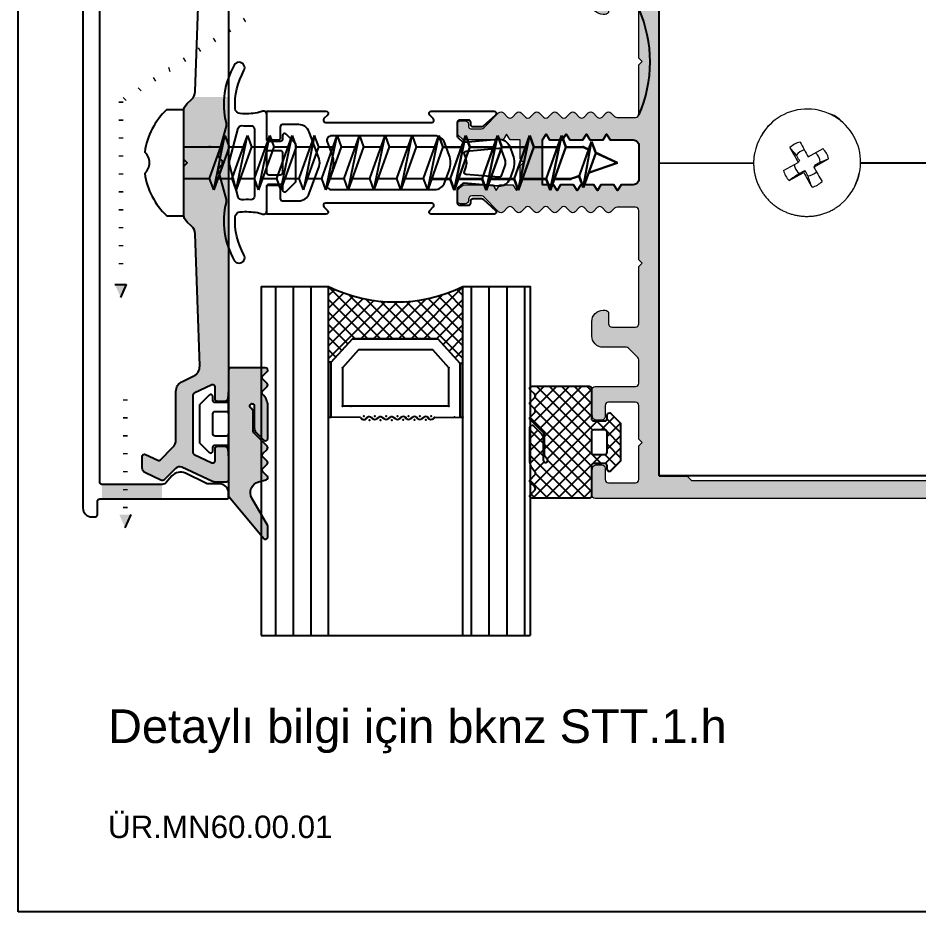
# Model space of a CAD drawing. Header units: millimetres. Extents: x 10785 to 11415, y 2273 to 2570.
# Drawn here: x 10785.3 to 10865.7, y 2273.1 to 2352.9 of the extents above; entities that cross this region are included whole.
import ezdxf

# ---------------------------------------------------------------- set-up
doc = ezdxf.new("R2010")
doc.units = ezdxf.units.MM
doc.linetypes.add('ACAD_ISO07W100', pattern=[3, 0, -3])
for name, color, linetype in [('aksesuar', 1, 'Continuous'), ('ALUMINIUM', 30, 'Continuous'), ('ANTET', 7, 'Continuous'), ('ANTET_K', 179, 'Continuous'), ('Layer1', 7, 'Continuous')]:
    doc.layers.add(name, color=color, linetype=linetype)

# ---------------------------------------------------------------- blocks, each defined once
blk = doc.blocks.new('V24838')
at = {"layer": 'aksesuar', "color": 0, "linetype": 'Continuous', "lineweight": 15}
for p, q in [((4203.877, 285.082), (4203.822, 284.987)), ((4208.052, 283.169), (4209.378, 283.913)), ((4208.553, 282.269), (4209.879, 283.014)), ((4205.845, 281.957), (4207.153, 282.671)), ((4207.266, 282.867), (4207.153, 282.671)), ((4208.666, 282.466), (4208.553, 282.269)), ((4206.345, 281.058), (4207.653, 281.771)), ((4207.767, 281.968), (4207.653, 281.771)), ((4212.043, 280.227), (4212.098, 280.322))]:
    blk.add_line(p, q, dxfattribs=at)
for centre, radius, start, end in [((4207.982, 282.694), 4.75, 29.02673, 149.80721), ((4209.283, 284.78), 2.343, 40.97997, 75.16078), ((4207.911, 282.62), 4.725, 131.22225, 168.57883), ((4207.999, 282.693), 4.735, 329.95783, 29.14016), ((4207.855, 282.488), 2.081, 104.67204, 133.26627), ((4315.69, 342.527), 123.948, 208.17471, 208.87579), ((4207.954, 282.653), 1.166, 102.08384, 145.12068), ((4316.589, 343.025), 123.948, 208.17471, 208.87579), ((4207.859, 282.479), 2.089, 14.84331, 43.36614), ((4207.957, 282.648), 1.17, 3.0189, 49.60624), ((4207.959, 282.655), 1.171, 188.70378, 235.18471), ((4312.74, 340.813), 119.509, 209.3321, 210.05045), ((4207.864, 282.492), 2.089, 194.84331, 223.36614), ((4311.84, 340.315), 119.509, 209.3321, 210.05045), ((4207.961, 282.651), 1.167, 272.83326, 315.74618), ((4207.953, 282.595), 4.726, 310.0231, 349.31289), ((4207.868, 282.483), 2.081, 284.67204, 313.26627)]:
    blk.add_arc(centre, radius, start, end, dxfattribs=at)
for points in [[(4206.998, 283.32), (4206.801, 283.561), (4206.615, 283.782), (4206.428, 284.003)], [(4207.266, 282.867), (4207.175, 283.022), (4207.086, 283.172), (4206.998, 283.32)], [(4209.125, 282.71), (4209.389, 282.818), (4209.634, 282.916), (4209.879, 283.014)], [(4208.666, 282.466), (4208.823, 282.55), (4208.975, 282.63), (4209.125, 282.71)], [(4207.291, 281.694), (4206.963, 281.475), (4206.654, 281.266), (4206.345, 281.058)], [(4207.291, 281.694), (4207.448, 281.785), (4207.605, 281.875), (4207.767, 281.968)], [(4208.019, 281.485), (4207.936, 281.644), (4207.853, 281.804), (4207.767, 281.968)], [(4208.396, 280.47), (4208.274, 280.802), (4208.152, 281.135), (4208.019, 281.485)]]:
    blk.add_open_spline(points, degree=3, dxfattribs=at)
blk.add_open_spline([(4203.281, 283.553), (4203.273, 283.517), (4203.239, 283.365), (4203.205, 283.091), (4203.181, 282.735), (4203.186, 282.377), (4203.218, 282.021), (4203.276, 281.668), (4203.36, 281.32), (4203.471, 280.979), (4203.607, 280.648), (4203.767, 280.328), (4203.952, 280.021), (4204.158, 279.729), (4204.387, 279.453), (4204.635, 279.194), (4204.902, 278.956), (4205.186, 278.737), (4205.486, 278.541), (4205.8, 278.368), (4206.126, 278.219), (4206.462, 278.095), (4206.807, 277.997), (4207.157, 277.925), (4207.513, 277.879), (4207.87, 277.86), (4208.228, 277.869), (4208.585, 277.904), (4208.937, 277.966), (4209.284, 278.054), (4209.624, 278.168), (4209.953, 278.307), (4210.272, 278.471), (4210.576, 278.659), (4210.816, 278.828), (4210.947, 278.942), (4210.989, 278.977)], degree=3, knots=[0, 0, 0, 0, 0.009434, 0.039937, 0.07044, 0.100945, 0.131451, 0.161958, 0.192467, 0.222978, 0.253491, 0.284005, 0.314521, 0.345039, 0.375558, 0.406079, 0.436601, 0.467125, 0.497649, 0.528174, 0.558699, 0.589224, 0.619749, 0.650274, 0.680798, 0.711321, 0.741842, 0.772363, 0.802882, 0.833399, 0.863914, 0.894428, 0.92494, 0.95545, 0.985958, 1, 1, 1, 1], dxfattribs=at)
blk = doc.blocks.new('A08001')
at = {"color": 31}
for points in [[(2255.719, 1052.359), (2254.719, 1051.248, -0.687281), (2254.371, 1051.382), (2254.371, 1056.98, -0.668179), (2254.712, 1057.122), (2255.029, 1056.805, 0.668179), (2255.371, 1056.946), (2255.371, 1066.415, 0.668179), (2255.029, 1066.556), (2254.712, 1066.239, -0.668179), (2254.371, 1066.38), (2254.371, 1071.661), (2256.771, 1071.661, -0.414214), (2256.971, 1071.461), (2256.971, 1070.661, -0.414214), (2256.771, 1070.461), (2255.771, 1070.461, 0.414214), (2255.571, 1070.261), (2255.571, 1068.802, 0.315299), (2256.229, 1067.862), (2258.629, 1066.989, 0.176327), (2259.313, 1066.989), (2261.713, 1067.862, 0.315299), (2262.371, 1068.802), (2262.371, 1070.261, 0.414214), (2262.171, 1070.461), (2261.171, 1070.461, -0.414214), (2260.971, 1070.661), (2260.971, 1071.461, -0.414214), (2261.171, 1071.661), (2263.571, 1071.661), (2263.571, 1066.38, -0.668179), (2263.229, 1066.239), (2262.912, 1066.556, 0.668179), (2262.571, 1066.415), (2262.571, 1056.946, 0.668179), (2262.912, 1056.805), (2263.229, 1057.122, -0.668179), (2263.571, 1056.98), (2263.571, 1051.382, -0.687281), (2263.222, 1051.248), (2262.222, 1052.359, -0.185339), (2262.171, 1052.492), (2262.171, 1053.261, -0.414214), (2262.371, 1053.461), (2262.571, 1053.461, 0.414214), (2262.771, 1053.661), (2262.771, 1054.461, 0.414214), (2262.571, 1054.661), (2261.343, 1054.661, 0.221695), (2261.19, 1054.589), (2260.848, 1054.183, 0.198912), (2260.802, 1054.037), (2261.067, 1051.012, -0.339454), (2260.413, 1049.986), (2259.655, 1049.71, -0.176327), (2258.287, 1049.71), (2257.529, 1049.986, -0.339454), (2256.875, 1051.012), (2257.139, 1054.037, 0.198912), (2257.093, 1054.183), (2256.752, 1054.589, 0.221695), (2256.599, 1054.661), (2255.371, 1054.661, 0.414214), (2255.171, 1054.461), (2255.171, 1053.661, 0.414214), (2255.371, 1053.461), (2255.571, 1053.461, -0.414214), (2255.771, 1053.261), (2255.771, 1052.492, -0.185339)], [(2256.571, 1056.705, 0.315299), (2257.229, 1055.765), (2258.287, 1055.38, 0.176327), (2259.655, 1055.38), (2260.713, 1055.765, 0.315299), (2261.371, 1056.705), (2261.371, 1065.89, 0.520567), (2260.834, 1066.265), (2259.655, 1065.836, -0.176327), (2258.287, 1065.836), (2257.108, 1066.265, 0.520567), (2256.571, 1065.89)], [(2258.629, 1050.437), (2257.802, 1050.737, -0.339454), (2257.672, 1050.943), (2257.927, 1053.859, -0.493145), (2258.194, 1054.03), (2258.629, 1053.872, 0.176327), (2259.313, 1053.872), (2259.747, 1054.03, -0.493145), (2260.015, 1053.859), (2260.27, 1050.943, -0.339454), (2260.139, 1050.737), (2259.313, 1050.437, -0.176327)]]:
    blk.add_lwpolyline(points, format="xyb", close=True, dxfattribs=at)
at = {"layer": 'aksesuar', "color": 35}
for points in [[(2254.59, 1074.02, -0.063797), (2254.518, 1072.496), (2254.375, 1072.02, 0.47338), (2254.669, 1071.661), (2256.871, 1071.661, -0.414214), (2257.071, 1071.461), (2257.071, 1070.461, -0.414214), (2256.871, 1070.261), (2256.554, 1070.261, 0.668179), (2256.412, 1069.919), (2257.212, 1069.119, 0.198912), (2257.354, 1069.061), (2260.588, 1069.061, 0.198912), (2260.729, 1069.119), (2261.529, 1069.919, 0.668179), (2261.388, 1070.261), (2261.071, 1070.261, -0.414214), (2260.871, 1070.461), (2260.871, 1071.461, -0.414214), (2261.071, 1071.661), (2263.272, 1071.661, 0.47338), (2263.566, 1072.02), (2263.423, 1072.496, -0.063797), (2263.352, 1074.02, -0.372743), (2263.818, 1074.479, -0.14727), (2267.187, 1073.693, 1), (2267.686, 1074.56, 0.193415), (2262.516, 1075.285, -0.12679), (2262.266, 1075.288), (2262.244, 1075.294), (2259.672, 1075.983, 0.244698), (2259.491, 1075.943), (2259.421, 1075.884), (2259.228, 1075.722, -0.176327), (2258.971, 1075.629, -0.176327), (2258.714, 1075.722), (2258.521, 1075.884), (2258.45, 1075.943, 0.244698), (2258.27, 1075.983), (2255.675, 1075.288, -0.12679), (2255.426, 1075.285, 0.193415), (2250.256, 1074.56, 1), (2250.754, 1073.693, -0.14727), (2254.123, 1074.479, -0.372743)], [(2262.278, 1073.897, 0.025161), (2262.269, 1073.073, -0.425964), (2261.969, 1072.761), (2255.972, 1072.761, -0.425964), (2255.672, 1073.073, 0.025161), (2255.664, 1073.897, -0.356459), (2255.886, 1074.205), (2258.712, 1074.963, -0.131652), (2259.23, 1074.963), (2262.056, 1074.205, -0.356459)], [(2260.071, 1071.461), (2260.071, 1070.461, -0.414214), (2259.871, 1070.261), (2258.071, 1070.261, -0.414214), (2257.871, 1070.461), (2257.871, 1071.461, -0.414214), (2258.071, 1071.661), (2259.871, 1071.661, -0.414214)]]:
    blk.add_lwpolyline(points, format="xyb", close=True, dxfattribs=at)
blk = doc.blocks.new('V2 48 38 9')
at = {"layer": 'aksesuar', "color": 0}
for p, q in [((3263.606, 1039.65), (3265.106, 1039.65)), ((3265.106, 1030.15), (3265.106, 1039.65)), ((3267.418, 1033.477), (3268.782, 1037.323)), ((3267.782, 1032.477), (3268.782, 1037.323)), ((3268.782, 1037.323), (3269.146, 1036.323)), ((3269.418, 1033.477), (3270.782, 1037.323)), ((3269.782, 1032.477), (3270.782, 1037.323)), ((3270.782, 1037.323), (3271.146, 1036.323)), ((3271.418, 1033.477), (3272.782, 1037.323)), ((3271.782, 1032.477), (3272.782, 1037.323)), ((3272.782, 1037.323), (3273.146, 1036.323)), ((3273.418, 1033.477), (3274.782, 1037.323)), ((3273.782, 1032.477), (3274.782, 1037.323)), ((3274.782, 1037.323), (3275.146, 1036.323)), ((3275.418, 1033.477), (3276.783, 1037.323)), ((3276.783, 1037.323), (3275.782, 1032.477)), ((3277.147, 1036.323), (3276.783, 1037.323)), ((3277.419, 1033.477), (3278.783, 1037.323)), ((3277.783, 1032.477), (3278.783, 1037.323)), ((3278.783, 1037.323), (3279.147, 1036.323)), ((3279.419, 1033.477), (3280.783, 1037.323)), ((3279.783, 1032.477), (3280.783, 1037.323)), ((3280.783, 1037.323), (3281.147, 1036.323)), ((3281.715, 1033.477), (3283.079, 1037.323)), ((3282.079, 1032.477), (3283.079, 1037.323)), ((3283.079, 1037.323), (3283.443, 1036.323)), ((3284.111, 1033.477), (3285.475, 1037.323)), ((3284.475, 1032.477), (3285.475, 1037.323)), ((3285.475, 1037.323), (3285.839, 1036.323)), ((3286.508, 1033.477), (3287.872, 1037.323)), ((3286.872, 1032.477), (3287.872, 1037.323)), ((3287.85, 1037.289), (3288.214, 1036.289)), ((3287.872, 1037.323), (3288.236, 1036.323)), ((3288.883, 1033.442), (3290.247, 1037.289)), ((3288.905, 1033.477), (3290.269, 1037.323)), ((3289.247, 1032.442), (3290.247, 1037.289)), ((3289.269, 1032.477), (3290.269, 1037.323)), ((3290.247, 1037.289), (3290.611, 1036.289)), ((3290.269, 1037.323), (3290.633, 1036.323)), ((3291.737, 1033.442), (3293.101, 1037.289)), ((3291.759, 1033.477), (3293.123, 1037.323)), ((3292.101, 1032.442), (3293.101, 1037.289)), ((3292.123, 1032.477), (3293.123, 1037.323)), ((3293.101, 1037.289), (3293.465, 1036.289)), ((3293.123, 1037.323), (3293.487, 1036.323)), ((3294.591, 1033.442), (3295.955, 1037.289)), ((3294.613, 1033.477), (3295.977, 1037.323)), ((3294.955, 1032.442), (3295.955, 1037.289)), ((3294.977, 1032.477), (3295.977, 1037.323)), ((3295.955, 1037.289), (3296.319, 1036.289)), ((3295.977, 1037.323), (3296.341, 1036.323)), ((3297.445, 1033.442), (3298.809, 1037.289)), ((3297.467, 1033.477), (3298.831, 1037.323)), ((3297.809, 1032.442), (3298.809, 1037.289)), ((3297.831, 1032.477), (3298.831, 1037.323)), ((3298.809, 1037.289), (3299.173, 1036.289)), ((3298.831, 1037.323), (3299.195, 1036.323)), ((3265.106, 1036.323), (3268.427, 1036.323)), ((3267.489, 1036.323), (3267.349, 1036.323)), ((3267.489, 1036.323), (3267.349, 1036.323)), ((3267.484, 1036.323), (3267.489, 1036.323)), ((3267.484, 1036.323), (3267.489, 1036.323)), ((3267.489, 1036.323), (3268.427, 1036.323)), ((3269.146, 1036.323), (3267.782, 1032.477)), ((3269.146, 1036.323), (3270.427, 1036.323)), ((3271.146, 1036.323), (3269.782, 1032.477)), ((3271.146, 1036.323), (3272.428, 1036.323)), ((3273.146, 1036.323), (3271.782, 1032.477)), ((3273.146, 1036.323), (3274.428, 1036.323)), ((3275.146, 1036.323), (3273.782, 1032.477)), ((3275.146, 1036.323), (3276.428, 1036.323)), ((3275.782, 1032.477), (3277.147, 1036.323)), ((3277.147, 1036.323), (3278.428, 1036.323)), ((3279.147, 1036.323), (3277.783, 1032.477)), ((3279.147, 1036.323), (3277.783, 1032.477)), ((3279.147, 1036.323), (3280.428, 1036.323)), ((3281.147, 1036.323), (3279.783, 1032.477)), ((3281.147, 1036.323), (3282.724, 1036.323)), ((3283.443, 1036.323), (3282.079, 1032.477)), ((3283.443, 1036.323), (3285.121, 1036.323)), ((3285.839, 1036.323), (3284.475, 1032.477)), ((3285.839, 1036.323), (3284.475, 1032.477)), ((3285.839, 1036.323), (3287.518, 1036.323)), ((3288.236, 1036.323), (3286.872, 1032.477)), ((3288.236, 1036.323), (3286.872, 1032.477)), ((3288.214, 1036.289), (3289.892, 1036.289)), ((3288.236, 1036.323), (3289.914, 1036.323)), ((3290.611, 1036.289), (3289.247, 1032.442)), ((3290.611, 1036.289), (3289.247, 1032.442)), ((3290.633, 1036.323), (3289.269, 1032.477)), ((3290.633, 1036.323), (3289.269, 1032.477)), ((3290.611, 1036.289), (3292.746, 1036.289)), ((3290.633, 1036.323), (3292.769, 1036.323)), ((3293.465, 1036.289), (3292.101, 1032.442)), ((3293.465, 1036.289), (3292.101, 1032.442)), ((3293.487, 1036.323), (3292.123, 1032.477)), ((3293.487, 1036.323), (3292.123, 1032.477)), ((3293.465, 1036.289), (3295.6, 1036.289)), ((3293.487, 1036.323), (3295.623, 1036.323)), ((3296.319, 1036.289), (3294.955, 1032.442)), ((3296.319, 1036.289), (3294.955, 1032.442)), ((3296.341, 1036.323), (3294.977, 1032.477)), ((3296.341, 1036.323), (3294.977, 1032.477)), ((3296.319, 1036.289), (3298.454, 1036.289)), ((3296.341, 1036.323), (3298.477, 1036.323)), ((3299.173, 1036.289), (3297.809, 1032.442)), ((3299.173, 1036.289), (3297.809, 1032.442)), ((3299.195, 1036.323), (3297.831, 1032.477)), ((3299.195, 1036.323), (3297.831, 1032.477)), ((3299.173, 1036.289), (3300.65, 1036.289)), ((3299.195, 1036.323), (3300.672, 1036.323)), ((3300.385, 1033.685), (3301.472, 1036.749)), ((3300.408, 1033.72), (3301.494, 1036.784)), ((3301.222, 1036.046), (3300.733, 1036.27)), ((3300.749, 1032.685), (3301.472, 1036.749)), ((3301.245, 1036.08), (3300.756, 1036.305)), ((3300.772, 1032.72), (3301.494, 1036.784)), ((3301.472, 1036.749), (3301.836, 1035.749)), ((3301.494, 1036.784), (3301.858, 1035.784)), ((3301.836, 1035.749), (3300.749, 1032.685)), ((3301.858, 1035.784), (3300.772, 1032.72)), ((3303.791, 1034.865), (3301.829, 1035.767)), ((3303.814, 1034.9), (3301.852, 1035.801)), ((3303.791, 1034.865), (3301.205, 1033.969)), ((3303.814, 1034.9), (3301.227, 1034.004)), ((3300.408, 1033.72), (3299.738, 1033.488)), ((3300.772, 1032.72), (3300.408, 1033.72)), ((3265.106, 1033.477), (3267.418, 1033.477)), ((3267.397, 1033.477), (3267.418, 1033.477)), ((3267.782, 1032.477), (3267.418, 1033.477)), ((3268.137, 1033.477), (3269.418, 1033.477)), ((3269.782, 1032.477), (3269.418, 1033.477)), ((3270.137, 1033.477), (3271.418, 1033.477)), ((3271.782, 1032.477), (3271.418, 1033.477)), ((3272.137, 1033.477), (3273.418, 1033.477)), ((3273.782, 1032.477), (3273.418, 1033.477)), ((3274.137, 1033.477), (3275.418, 1033.477)), ((3275.782, 1032.477), (3275.418, 1033.477)), ((3276.137, 1033.477), (3277.419, 1033.477)), ((3277.783, 1032.477), (3277.419, 1033.477)), ((3278.137, 1033.477), (3279.419, 1033.477)), ((3279.783, 1032.477), (3279.419, 1033.477)), ((3280.137, 1033.477), (3281.715, 1033.477)), ((3282.079, 1032.477), (3281.715, 1033.477)), ((3282.433, 1033.477), (3284.111, 1033.477)), ((3284.475, 1032.477), (3284.111, 1033.477)), ((3284.83, 1033.477), (3286.508, 1033.477)), ((3286.872, 1032.477), (3286.508, 1033.477)), ((3287.205, 1033.442), (3288.883, 1033.442)), ((3287.227, 1033.477), (3288.905, 1033.477)), ((3289.247, 1032.442), (3288.883, 1033.442)), ((3289.269, 1032.477), (3288.905, 1033.477)), ((3289.601, 1033.442), (3291.737, 1033.442)), ((3289.624, 1033.477), (3291.759, 1033.477)), ((3292.101, 1032.442), (3291.737, 1033.442)), ((3292.123, 1032.477), (3291.759, 1033.477)), ((3292.455, 1033.442), (3294.591, 1033.442)), ((3292.478, 1033.477), (3294.613, 1033.477)), ((3294.955, 1032.442), (3294.591, 1033.442)), ((3294.977, 1032.477), (3294.613, 1033.477)), ((3295.31, 1033.442), (3297.445, 1033.442)), ((3295.332, 1033.477), (3297.467, 1033.477)), ((3297.809, 1032.442), (3297.445, 1033.442)), ((3297.831, 1032.477), (3297.467, 1033.477)), ((3298.164, 1033.442), (3299.65, 1033.442)), ((3298.186, 1033.477), (3299.673, 1033.477)), ((3300.385, 1033.685), (3299.716, 1033.453)), ((3300.749, 1032.685), (3300.385, 1033.685)), ((3263.606, 1030.15), (3265.106, 1030.15))]:
    blk.add_line(p, q, dxfattribs=at)
for centre, radius, start, end in [((3268.084, 1034.9), 6.528, 133.31198, 171.59277), ((3300.65, 1036.089), 0.2, 65.32512, 90), ((3300.672, 1036.123), 0.2, 65.32512, 90), ((3260.746, 1034.9), 1.298, 312.68487, 47.31513), ((3268.084, 1034.9), 6.528, 188.40723, 226.68802), ((3299.65, 1033.642), 0.2, 270, 289.11162), ((3299.673, 1033.677), 0.2, 270, 289.11162)]:
    blk.add_arc(centre, radius, start, end, dxfattribs=at)
blk = doc.blocks.new('60MN54')
h = blk.add_hatch(color=0)
h.set_gradient(color1=(214, 214, 214), color2=(214, 214, 214), one_color=1)
h.paths.add_polyline_path([(29.721, 117), (-29.679, 117, 0.414214), (-29.979, 116.7), (-29.979, 12.3, 0.414214), (-29.679, 12), (-27.979, 12, 0.024876), (-27.949, 12.001), (-27.249, 12.071, 0.385367), (-26.979, 12.37), (-26.979, 12.9, 0.414214), (-27.279, 13.2), (-28.279, 13.2, -0.414214), (-28.579, 13.5), (-28.579, 15.9, -0.414214), (-28.279, 16.2), (-25.279, 16.2), (-24.979, 16.5), (-24.679, 16.2), (-21.679, 16.2, -0.414214), (-21.379, 15.9), (-21.379, 13.5, -0.414214), (-21.679, 13.2), (-22.679, 13.2, 0.414214), (-22.979, 12.9), (-22.979, 12.37, 0.385367), (-22.709, 12.071), (-22.009, 12.001, 0.024876), (-21.979, 12), (-20.179, 12, 0.414214), (-19.979, 12.2), (-19.979, 16, -0.414214), (-19.779, 16.2), (-17.604, 16.2, -0.198912), (-17.391, 16.112), (-16.567, 15.288, -0.198912), (-16.479, 15.076), (-16.479, 13, 0.414214), (-15.479, 12), (-14.179, 12, 0.414214), (-13.179, 13), (-13.179, 13.2, 0.414214), (-13.479, 13.5), (-14.379, 13.5, -0.414214), (-14.679, 13.8), (-14.679, 15.9, -0.414214), (-14.379, 16.2), (-9.279, 16.2), (-8.979, 16.5), (-8.679, 16.2), (-4.279, 16.2, -0.414214), (-3.979, 15.9), (-3.979, 14.249, -0.198912), (-4.067, 14.036), (-4.391, 13.712, 0.414213), (-4.391, 13.288), (-4.016, 12.912, -0.404139), (-4.016, 12.488), (-4.391, 12.112, 0.414213), (-4.391, 11.688), (-4.016, 11.312, -0.404139), (-4.016, 10.888), (-4.391, 10.512, 0.414213), (-4.391, 10.088), (-4.016, 9.712, -0.414213), (-4.016, 9.288), (-4.391, 8.912, 0.414213), (-4.391, 8.488), (-4.016, 8.112, -0.414214), (-4.016, 7.688), (-4.391, 7.312, 0.414214), (-4.391, 6.888), (-4.016, 6.512, -0.414213), (-4.016, 6.088), (-4.391, 5.712, 0.414213), (-4.391, 5.288), (-4.016, 4.912, -0.414213), (-4.016, 4.488), (-4.391, 4.112, 0.414214), (-4.391, 3.688), (-3.067, 2.364, -0.198912), (-2.979, 2.151), (-2.979, 1.2, -0.414214), (-3.179, 1), (-3.379, 1, 0.414214), (-3.679, 0.7), (-3.679, 0.3, 0.414214), (-3.379, 0), (-2.621, 0, 0.198912), (-2.409, 0.088), (-2.067, 0.429, 0.198913), (-1.979, 0.641), (-1.979, 4.081), (-2.479, 4.4), (-1.979, 4.719), (-1.979, 5.6), (-0.279, 5.6), (0.021, 5.9), (0.321, 5.6), (2.021, 5.6), (2.521, 5.281), (2.021, 4.963), (2.021, 3.8), (2.521, 3.481), (2.021, 3.163), (2.021, 0.641, 0.198913), (2.109, 0.429), (2.45, 0.088, 0.198912), (2.662, 0), (3.421, 0, 0.414214), (3.721, 0.3), (3.721, 0.7, 0.414214), (3.421, 1), (3.321, 1, -0.414214), (3.021, 1.3), (3.021, 2.151, -0.198912), (3.109, 2.364), (4.433, 3.688, 0.414214), (4.433, 4.112), (4.057, 4.488, -0.414213), (4.057, 4.912), (4.433, 5.288, 0.414213), (4.433, 5.712), (4.057, 6.088, -0.414213), (4.057, 6.512), (4.433, 6.888, 0.414214), (4.433, 7.312), (4.057, 7.688, -0.414214), (4.057, 8.112), (4.433, 8.488, 0.414213), (4.433, 8.912), (4.057, 9.288, -0.414213), (4.057, 9.712), (4.433, 10.088, 0.414213), (4.433, 10.512), (4.057, 10.888, -0.404139), (4.057, 11.312), (4.433, 11.688, 0.414213), (4.433, 12.112), (4.057, 12.488, -0.404139), (4.057, 12.912), (4.433, 13.288, 0.414213), (4.433, 13.712), (4.109, 14.036, -0.198912), (4.021, 14.249), (4.021, 15.9, -0.414214), (4.321, 16.2), (8.721, 16.2), (9.021, 16.5), (9.321, 16.2), (14.421, 16.2, -0.414214), (14.721, 15.9), (14.721, 13.8, -0.414214), (14.421, 13.5), (13.521, 13.5, 0.414214), (13.221, 13.2), (13.221, 13, 0.414214), (14.221, 12), (15.521, 12, 0.414214), (16.521, 13), (16.521, 15.076, -0.198912), (16.609, 15.288), (17.433, 16.112, -0.198912), (17.645, 16.2), (19.721, 16.2, -0.414214), (20.021, 15.9), (20.021, 12.3, 0.414214), (20.321, 12), (22.021, 12, 0.024876), (22.051, 12.001), (22.751, 12.071, 0.385367), (23.021, 12.37), (23.021, 12.9, 0.414214), (22.721, 13.2), (21.721, 13.2, -0.414214), (21.421, 13.5), (21.421, 15.9, -0.414214), (21.721, 16.2), (24.721, 16.2), (25.021, 16.5), (25.321, 16.2), (28.321, 16.2, -0.414214), (28.621, 15.9), (28.621, 13.5, -0.414214), (28.321, 13.2), (27.321, 13.2, 0.414214), (27.021, 12.9), (27.021, 12.37, 0.385367), (27.291, 12.071), (27.991, 12.001, 0.024876), (28.021, 12), (29.721, 12, 0.414214), (30.021, 12.3), (30.021, 116.7, 0.414214)])
h.paths.add_polyline_path([(-27.979, 18), (-27.979, 20.5), (-28.379, 20.9), (-28.379, 97.6), (-27.979, 98), (-27.979, 100.5), (-24.279, 100.5, 0.414214), (-23.979, 100.8), (-23.979, 101.7, 0.414214), (-24.279, 102), (-27.979, 102), (-27.979, 104), (-28.379, 104.4), (-28.379, 112.6), (-27.979, 113), (-27.979, 115), (-25.479, 115), (-25.248, 115.4), (-9.11, 115.4), (-8.879, 115), (-0.879, 115), (-0.798, 112.684, -0.434812), (-1.109, 112.373), (-1.869, 112.4, 0.612801), (-2.128, 111.932), (-1.453, 110.932, 0.249328), (-1.205, 110.8), (1.246, 110.8, 0.249328), (1.495, 110.932), (2.169, 111.932, 0.612801), (1.91, 112.4), (1.151, 112.373, -0.434812), (0.84, 112.684), (0.921, 115), (8.921, 115), (9.152, 115.4), (14.635, 115.4), (14.837, 115.05, 0.57735), (15.357, 115.05), (15.472, 115.25, -0.57735), (15.992, 115.25), (16.108, 115.05, 0.57735), (16.627, 115.05), (16.743, 115.25, -0.57735), (17.262, 115.25), (17.378, 115.05, 0.57735), (17.897, 115.05), (18.013, 115.25, -0.57735), (18.532, 115.25), (18.648, 115.05, 0.57735), (19.168, 115.05), (19.37, 115.4), (25.271, 115.4), (25.502, 115), (28.021, 115), (28.021, 113), (28.421, 112.6), (28.421, 104.4), (28.021, 104), (28.021, 102), (24.321, 102, 0.414214), (24.021, 101.7), (24.021, 100.8, 0.414214), (24.321, 100.5), (28.021, 100.5), (28.021, 98), (28.421, 97.6), (28.421, 20.9), (28.021, 20.5), (28.021, 18)], flags=16)
h.paths.add_polyline_path([(2.021, 7.6), (-1.979, 7.6), (-2.479, 7.919), (-1.979, 8.237), (-1.979, 9.4), (-2.479, 9.719), (-1.979, 10.037), (-1.979, 11.2), (-2.479, 11.519), (-1.979, 11.837), (-1.979, 13), (-2.479, 13.319), (-1.979, 13.637), (-1.979, 15.7), (-1.979, 15.7, -0.414103), (-1.479, 16.2), (1.521, 16.2, -0.414214), (2.021, 15.7), (2.021, 14.619), (2.521, 14.3), (2.021, 13.981), (2.021, 12.819), (2.521, 12.5), (2.021, 12.181), (2.021, 11.019), (2.521, 10.7), (2.021, 10.381), (2.021, 9.219), (2.521, 8.9), (2.021, 8.581)], flags=16)
at = {"color": 0, "linetype": 'Continuous', "lineweight": 15}
for points in [[(30.021, 116.7), (30.021, 12.3, -0.414214), (29.721, 12), (28.021, 12, -0.024876), (27.991, 12.001), (27.291, 12.071, -0.385367), (27.021, 12.37), (27.021, 12.9, -0.414214), (27.321, 13.2), (28.321, 13.2, 0.414214), (28.621, 13.5), (28.621, 15.9, 0.414214), (28.321, 16.2), (25.321, 16.2), (25.021, 16.5), (24.721, 16.2), (21.721, 16.2, 0.414214), (21.421, 15.9), (21.421, 13.5, 0.414214), (21.721, 13.2), (22.721, 13.2, -0.414214), (23.021, 12.9), (23.021, 12.37, -0.385367), (22.751, 12.071), (22.051, 12.001, -0.024876), (22.021, 12), (20.321, 12, -0.414214), (20.021, 12.3), (20.021, 15.9, 0.414214), (19.721, 16.2), (17.645, 16.2, 0.198912), (17.433, 16.112), (16.609, 15.288, 0.198912), (16.521, 15.076), (16.521, 13, -0.414214), (15.521, 12), (14.221, 12, -0.414214), (13.221, 13), (13.221, 13.2, -0.414214), (13.521, 13.5), (14.421, 13.5, 0.414214), (14.721, 13.8), (14.721, 15.9, 0.414214), (14.421, 16.2), (9.321, 16.2), (9.021, 16.5), (8.721, 16.2), (4.321, 16.2, 0.414214), (4.021, 15.9), (4.021, 14.249, 0.198912), (4.109, 14.036), (4.433, 13.712, -0.414213), (4.433, 13.288), (4.057, 12.912, 0.404139), (4.057, 12.488), (4.433, 12.112, -0.414213), (4.433, 11.688), (4.057, 11.312, 0.404139), (4.057, 10.888), (4.433, 10.512, -0.414214), (4.433, 10.088), (4.057, 9.712, 0.414214), (4.057, 9.288), (4.433, 8.912, -0.414214), (4.433, 8.488), (4.057, 8.112, 0.414214), (4.057, 7.688), (4.433, 7.312, -0.414214), (4.433, 6.888), (4.057, 6.512, 0.414214), (4.057, 6.088), (4.433, 5.712, -0.414214), (4.433, 5.288), (4.057, 4.912, 0.414214), (4.057, 4.488), (4.433, 4.112, -0.414214), (4.433, 3.688), (3.109, 2.364, 0.198912), (3.021, 2.151), (3.021, 1.3, 0.414214), (3.321, 1), (3.421, 1, -0.414214), (3.721, 0.7), (3.721, 0.3, -0.414214), (3.421, 0), (2.662, 0, -0.198912), (2.45, 0.088), (2.109, 0.429, -0.198913), (2.021, 0.641), (2.021, 3.163), (2.521, 3.481), (2.021, 3.8), (2.021, 4.963), (2.521, 5.281), (2.021, 5.6), (0.321, 5.6), (0.021, 5.9), (-0.279, 5.6), (-1.979, 5.6), (-1.979, 4.719), (-2.479, 4.4), (-1.979, 4.081), (-1.979, 0.641, -0.198913), (-2.067, 0.429), (-2.409, 0.088, -0.198912), (-2.621, 0), (-3.379, 0, -0.414214), (-3.679, 0.3), (-3.679, 0.7, -0.414214), (-3.379, 1), (-3.179, 1, 0.414214), (-2.979, 1.2), (-2.979, 2.151, 0.198912), (-3.067, 2.364), (-4.391, 3.688, -0.414214), (-4.391, 4.112), (-4.016, 4.488, 0.414214), (-4.016, 4.912), (-4.391, 5.288, -0.414214), (-4.391, 5.712), (-4.016, 6.088, 0.414214), (-4.016, 6.512), (-4.391, 6.888, -0.414214), (-4.391, 7.312), (-4.016, 7.688, 0.414214), (-4.016, 8.112), (-4.391, 8.488, -0.414214), (-4.391, 8.912), (-4.016, 9.288, 0.414214), (-4.016, 9.712), (-4.391, 10.088, -0.414214), (-4.391, 10.512), (-4.016, 10.888, 0.404139), (-4.016, 11.312), (-4.391, 11.688, -0.414213), (-4.391, 12.112), (-4.016, 12.488, 0.404139), (-4.016, 12.912), (-4.391, 13.288, -0.414214), (-4.391, 13.712), (-4.067, 14.036, 0.198912), (-3.979, 14.249), (-3.979, 15.9, 0.414214), (-4.279, 16.2), (-8.679, 16.2), (-8.979, 16.5), (-9.279, 16.2), (-14.379, 16.2, 0.414214), (-14.679, 15.9), (-14.679, 13.8, 0.414214), (-14.379, 13.5), (-13.479, 13.5, -0.414214), (-13.179, 13.2), (-13.179, 13, -0.414214), (-14.179, 12), (-15.479, 12, -0.414214), (-16.479, 13), (-16.479, 15.076, 0.198912), (-16.567, 15.288), (-17.391, 16.112, 0.198912), (-17.604, 16.2), (-19.779, 16.2, 0.414214), (-19.979, 16), (-19.979, 12.2, -0.414214), (-20.179, 12), (-21.979, 12, -0.024876), (-22.009, 12.001), (-22.709, 12.071, -0.385367), (-22.979, 12.37), (-22.979, 12.9, -0.414214), (-22.679, 13.2), (-21.679, 13.2, 0.414214), (-21.379, 13.5), (-21.379, 15.9, 0.414214), (-21.679, 16.2), (-24.679, 16.2), (-24.979, 16.5), (-25.279, 16.2), (-28.279, 16.2, 0.414214), (-28.579, 15.9), (-28.579, 13.5, 0.414214), (-28.279, 13.2), (-27.279, 13.2, -0.414214), (-26.979, 12.9), (-26.979, 12.37, -0.385367), (-27.249, 12.071), (-27.949, 12.001, -0.024876), (-27.979, 12), (-29.679, 12, -0.414214), (-29.979, 12.3), (-29.979, 116.7, -0.414214), (-29.679, 117), (29.721, 117, -0.414214)], [(28.021, 18), (28.021, 20.5), (28.421, 20.9), (28.421, 97.6), (28.021, 98), (28.021, 100.5), (24.321, 100.5, -0.414214), (24.021, 100.8), (24.021, 101.7, -0.414214), (24.321, 102), (28.021, 102), (28.021, 104), (28.421, 104.4), (28.421, 112.6), (28.021, 113), (28.021, 115), (25.502, 115), (25.271, 115.4), (19.37, 115.4), (19.168, 115.05, -0.57735), (18.648, 115.05), (18.532, 115.25, 0.57735), (18.013, 115.25), (17.897, 115.05, -0.57735), (17.378, 115.05), (17.262, 115.25, 0.57735), (16.743, 115.25), (16.627, 115.05, -0.57735), (16.108, 115.05), (15.992, 115.25, 0.57735), (15.472, 115.25), (15.357, 115.05, -0.57735), (14.837, 115.05), (14.635, 115.4), (9.152, 115.4), (8.921, 115), (0.921, 115), (0.84, 112.684, 0.434812), (1.151, 112.373), (1.91, 112.4, -0.612801), (2.169, 111.932), (1.495, 110.932, -0.249328), (1.246, 110.8), (-1.205, 110.8, -0.249328), (-1.453, 110.932), (-2.128, 111.932, -0.612801), (-1.869, 112.4), (-1.109, 112.373, 0.434812), (-0.798, 112.684), (-0.879, 115), (-8.879, 115), (-9.11, 115.4), (-25.248, 115.4), (-25.479, 115), (-27.979, 115), (-27.979, 113), (-28.379, 112.6), (-28.379, 104.4), (-27.979, 104), (-27.979, 102), (-24.279, 102, -0.414214), (-23.979, 101.7), (-23.979, 100.8, -0.414214), (-24.279, 100.5), (-27.979, 100.5), (-27.979, 98), (-28.379, 97.6), (-28.379, 20.9), (-27.979, 20.5), (-27.979, 18)]]:
    blk.add_lwpolyline(points, format="xyb", close=True, dxfattribs=at)
blk.add_lwpolyline([(-1.979, 15.7, -0.414214), (-1.479, 16.2), (1.521, 16.2, -0.414214), (2.021, 15.7), (2.021, 14.619), (2.521, 14.3), (2.021, 13.981), (2.021, 12.819), (2.521, 12.5), (2.021, 12.181), (2.021, 11.019), (2.521, 10.7), (2.021, 10.381), (2.021, 9.219), (2.521, 8.9), (2.021, 8.581), (2.021, 7.6), (-1.979, 7.6), (-2.479, 7.919), (-1.979, 8.237), (-1.979, 9.4), (-2.479, 9.719), (-1.979, 10.037), (-1.979, 11.2), (-2.479, 11.519), (-1.979, 11.837), (-1.979, 13), (-2.479, 13.319), (-1.979, 13.637), (-1.979, 15.7)], format="xyb", dxfattribs=at)
at = {"layer": 'Layer1', "color": 0, "ltscale": 10}
blk.add_lwpolyline([(1.521, 16.2, -0.414214), (2.021, 15.7), (2.021, 14.619), (2.521, 14.3), (2.021, 13.981), (2.021, 12.819), (2.521, 12.5), (2.021, 12.181), (2.021, 11.019), (2.521, 10.7), (2.021, 10.381), (2.021, 9.219), (2.521, 8.9), (2.021, 8.581), (2.021, 7.6), (-1.979, 7.6), (-2.479, 7.919), (-1.979, 8.237), (-1.979, 9.4), (-2.479, 9.719), (-1.979, 10.037), (-1.979, 11.2), (-2.479, 11.519), (-1.979, 11.837), (-1.979, 13), (-2.479, 13.319), (-1.979, 13.637), (-1.979, 15.7, -0.414214), (-1.479, 16.2)], format="xyb", close=True, dxfattribs=at)
blk = doc.blocks.new('CAM 4')
at = {"layer": 'aksesuar'}
h = blk.add_hatch(dxfattribs=at)
h.set_pattern_fill('ANSI31', color=140, scale=0.5, angle=45, style=0)
h.set_pattern_definition([(90, (10920.9734, -626.3582), (-1.5875, 6e-16), [])])
h.paths.add_polyline_path([(11829.706, 1991.492), (11835.706, 1991.492), (11835.706, 2022.626), (11829.706, 2022.626)])
h.paths.add_polyline_path([(11811.706, 1991.492), (11817.706, 1991.492), (11817.706, 2022.626), (11811.706, 2022.626)])
at = {"layer": 'aksesuar', "linetype": 'ByBlock'}
h = blk.add_hatch(dxfattribs=at)
h.set_pattern_fill('ANSI37', color=0, scale=0.25, style=0)
h.set_pattern_definition([(45, (7908.8085, 830.514), (-0.561266, 0.561266), []), (135, (7908.8085, 830.514), (-0.561266, -0.561266), [])])
h.paths.add_polyline_path([(11829.706, 2022.626, -0.22997), (11817.706, 2022.626), (11817.706, 2015.861), (11817.956, 2015.861), (11819.85, 2017.965), (11827.473, 2017.965), (11829.456, 2015.763), (11829.706, 2015.763)])
at = {"color": 140, "linetype": 'Continuous'}
for p, q in [((11817.956, 2015.861), (11819.85, 2017.965)), ((11820.397, 2016.965), (11818.954, 2015.378)), ((11827.014, 2016.965), (11820.397, 2016.965)), ((11828.457, 2015.377), (11827.014, 2016.965)), ((11817.956, 2010.964), (11817.956, 2015.861)), ((11818.954, 2015.378), (11818.954, 2011.952)), ((11828.457, 2011.952), (11828.457, 2015.377)), ((11828.457, 2011.952), (11818.954, 2011.952)), ((11820.578, 2010.944), (11817.955, 2010.963)), ((11821.174, 2010.941), (11821.064, 2010.837)), ((11821.174, 2010.941), (11821.064, 2010.837)), ((11821.645, 2010.842), (11821.571, 2010.916)), ((11822.174, 2010.941), (11822.064, 2010.837)), ((11822.645, 2010.842), (11822.571, 2010.916)), ((11823.174, 2010.941), (11823.064, 2010.837)), ((11823.645, 2010.842), (11823.571, 2010.916)), ((11824.174, 2010.941), (11824.064, 2010.837)), ((11824.645, 2010.842), (11824.571, 2010.916)), ((11824.645, 2010.842), (11824.606, 2010.923)), ((11825.174, 2010.941), (11825.064, 2010.837)), ((11825.645, 2010.842), (11825.606, 2010.923)), ((11826.174, 2010.941), (11826.064, 2010.837)), ((11826.645, 2010.842), (11826.606, 2010.923)), ((11827.174, 2010.941), (11827.064, 2010.837)), ((11827.174, 2010.941), (11829.456, 2010.963))]:
    blk.add_line(p, q, dxfattribs=at)
at = {"color": 140}
blk.add_line((11829.456, 2010.963), (11829.456, 2015.763), dxfattribs=at)
at = {"color": 140, "linetype": 'Continuous'}
blk.add_lwpolyline([(11827.473, 2017.965), (11819.85, 2017.965), (11827.473, 2017.965), (11829.456, 2015.763)], close=True, dxfattribs=at)
for centre, start, end in [((11820.857, 2011.054), 201.54593, 313.53987), ((11820.857, 2011.054), 201.54593, 313.53987), ((11821.358, 2010.704), 44.96385, 127.83131), ((11821.857, 2011.054), 224.96385, 313.53987), ((11822.358, 2010.704), 44.96385, 127.83131), ((11822.857, 2011.054), 224.96385, 313.53987), ((11823.358, 2010.704), 44.96385, 127.83131), ((11823.857, 2011.054), 224.96385, 313.53987), ((11824.381, 2010.724), 41.5284, 133.53987), ((11824.857, 2011.054), 224.96385, 313.53987), ((11825.381, 2010.724), 41.5284, 133.53987), ((11825.381, 2010.724), 41.5284, 133.53987), ((11825.857, 2011.054), 224.96385, 313.53987), ((11826.381, 2010.724), 41.5284, 133.53987), ((11826.857, 2011.054), 224.96385, 313.53987)]:
    blk.add_arc(centre, 0.3, start, end, dxfattribs=at)
for p in [(11818.954, 2015.378), (11828.457, 2015.377), (11818.954, 2011.952), (11819.706, 2011.952), (11828.457, 2011.952), (11820.645, 2010.842), (11820.645, 2010.842), (11820.645, 2010.842), (11820.645, 2010.842), (11820.857, 2011.054), (11820.857, 2011.054), (11820.857, 2011.054), (11820.857, 2011.054), (11820.857, 2011.054), (11820.857, 2011.054), (11821.064, 2010.837), (11821.064, 2010.837), (11821.064, 2010.837), (11821.064, 2010.837), (11821.174, 2010.941), (11821.174, 2010.941), (11821.174, 2010.941), (11821.174, 2010.941), (11821.358, 2010.704), (11821.358, 2010.704), (11821.358, 2010.704), (11821.571, 2010.916), (11821.571, 2010.916), (11821.645, 2010.842), (11821.645, 2010.842), (11821.857, 2011.054), (11821.857, 2011.054), (11821.857, 2011.054), (11822.064, 2010.837), (11822.064, 2010.837), (11822.174, 2010.941), (11822.174, 2010.941), (11822.358, 2010.704), (11822.358, 2010.704), (11822.571, 2010.916), (11822.571, 2010.916), (11822.645, 2010.842), (11822.645, 2010.842), (11822.857, 2011.054), (11822.857, 2011.054), (11822.857, 2011.054), (11823.064, 2010.837), (11823.064, 2010.837), (11823.174, 2010.941), (11823.174, 2010.941), (11823.358, 2010.704), (11823.358, 2010.704), (11823.358, 2010.704), (11823.571, 2010.916), (11823.571, 2010.916), (11823.645, 2010.842), (11823.645, 2010.842), (11823.857, 2011.054), (11823.857, 2011.054), (11823.857, 2011.054), (11824.064, 2010.837), (11824.064, 2010.837), (11824.174, 2010.941), (11824.174, 2010.941), (11824.381, 2010.724), (11824.381, 2010.724), (11824.381, 2010.724), (11824.571, 2010.916), (11824.571, 2010.916), (11824.606, 2010.923), (11824.606, 2010.923), (11824.645, 2010.842), (11824.645, 2010.842), (11824.645, 2010.842), (11824.857, 2011.054), (11824.857, 2011.054), (11825.064, 2010.837), (11825.064, 2010.837), (11825.174, 2010.941), (11825.174, 2010.941), (11825.174, 2010.941), (11825.381, 2010.724), (11825.381, 2010.724), (11825.381, 2010.724), (11825.381, 2010.724), (11825.381, 2010.724), (11825.381, 2010.724), (11825.606, 2010.923), (11825.606, 2010.923), (11825.606, 2010.923), (11825.645, 2010.842), (11825.645, 2010.842), (11825.857, 2011.054), (11825.857, 2011.054), (11825.857, 2011.054), (11826.064, 2010.837), (11826.064, 2010.837), (11826.174, 2010.941), (11826.174, 2010.941), (11826.381, 2010.724), (11826.381, 2010.724), (11826.381, 2010.724), (11826.606, 2010.923), (11826.606, 2010.923), (11826.645, 2010.842), (11826.645, 2010.842), (11826.857, 2011.054), (11826.857, 2011.054), (11827.064, 2010.837), (11827.064, 2010.837), (11827.174, 2010.941), (11827.174, 2010.941), (11828.956, 2010.963), (11828.956, 2010.963), (11829.706, 2010.963)]:
    blk.add_point(p, dxfattribs=at)
at = {"layer": 'aksesuar', "color": 140}
for p, q in [((11811.706, 2022.626), (11817.706, 2022.626)), ((11835.706, 2022.626), (11835.706, 1991.492)), ((11811.706, 1991.492), (11835.706, 1991.492))]:
    blk.add_line(p, q, dxfattribs=at)
for points in [[(11811.706, 2022.626), (11811.706, 1991.492)], [(11811.706, 2022.626), (11811.706, 1991.492)], [(11817.706, 1991.492), (11817.706, 2022.626)], [(11817.706, 1991.492), (11817.706, 2022.626)], [(11829.706, 1991.492), (11829.706, 2022.626)], [(11829.706, 2022.626), (11835.706, 2022.626), (11835.706, 1991.492)], [(11835.706, 2022.626), (11835.706, 1991.492)], [(11835.706, 2022.626), (11835.706, 1991.492)]]:
    blk.add_lwpolyline(points, dxfattribs=at)
at = {"layer": 'aksesuar', "color": 0}
blk.add_arc((11823.706, 2034.981), 13.735, 244.09774, 295.90226, dxfattribs=at)
at = {"layer": 'ALUMINIUM', "color": 2}
for points in [[(11817.956, 2015.861), (11817.706, 2015.861), (11817.706, 2010.964), (11817.956, 2010.964)], [(11829.456, 2010.963), (11829.706, 2010.963), (11829.706, 2015.763), (11829.456, 2015.763)]]:
    blk.add_lwpolyline(points, close=True, dxfattribs=at)
blk = doc.blocks.new('ÜR.KTGR.1A')
at = {"insert": (-248.38, 1804.138), "char_height": 2, "width": 54.44786, "attachment_point": 1}
blk.add_mtext('{\\pxql;\\fArial Unicode MS|b0|i0|c0|p34;{\\C7;ÜR.MN60.00.01}}', dxfattribs=at)
blk = doc.blocks.new('MN60.S.1')
at = {"layer": 'ANTET_K', "color": 252}
blk.add_lwpolyline([(9907.25, 888.558), (9907.25, 1185.558), (10117.25, 1185.558), (10117.25, 888.558)], close=True, dxfattribs=at)
blk.add_blockref('ÜR.KTGR.1A', (10163.658, -906.979))

msp = doc.modelspace()

# ---------------------------------------------------------------- hatches: boundary and pattern name
for points in [[(10793.915, 2329.143), (10794.439, 2327.969), (10794.963, 2329.143)], [(10794.309, 2308.598), (10794.833, 2307.424), (10795.357, 2308.598)]]:
    msp.add_hatch(color=256).paths.add_polyline_path(points)
at = {"layer": 'aksesuar'}
h = msp.add_hatch(color=0, dxfattribs=at)
h.set_gradient(color1=(214, 214, 214), color2=(224, 224, 224), one_color=1, tint=0.88)
h.paths.add_polyline_path([(10804.057, 2345.866), (10800.927, 2345.866, -0.068741), (10800.754, 2345.654), (10800.375, 2345.3, 0.208), (10800.057, 2344.569), (10800.057, 2340.304), (10800.357, 2340.004), (10800.057, 2339.704), (10800.057, 2335.439, 0.208), (10800.375, 2334.707), (10800.754, 2334.354, -0.198912), (10801.072, 2333.657), (10801.483, 2321.885, -0.300966), (10800.906, 2320.943), (10799.934, 2320.49, 0.291473), (10799.357, 2319.584), (10799.357, 2315.291, -0.198912), (10799.064, 2314.584), (10797.976, 2313.496, -0.315299), (10797.75, 2313.456), (10796.642, 2313.973, 0.548619), (10796.357, 2313.791), (10796.357, 2312.769, 0.291473), (10796.646, 2312.316), (10798.011, 2311.679, 0.309328), (10798.344, 2311.742), (10799.328, 2312.726, -0.315299), (10799.893, 2312.826), (10802.628, 2311.551, 0.109518), (10802.84, 2311.504), (10803.857, 2311.504, 0.414214), (10804.057, 2311.704), (10804.057, 2313.595, 0.022669), (10804.056, 2313.613), (10803.982, 2314.431, 0.387902), (10803.683, 2314.704), (10803.057, 2314.704, 0.414214), (10802.857, 2314.504), (10802.857, 2313.413, -0.548619), (10802.573, 2313.232), (10800.973, 2313.978, -0.291473), (10800.857, 2314.159), (10800.857, 2319.248, -0.291473), (10800.973, 2319.43), (10802.573, 2320.176, -0.548619), (10802.857, 2319.995), (10802.857, 2318.904, 0.414214), (10803.057, 2318.704), (10803.683, 2318.704, 0.387902), (10803.982, 2318.977), (10804.056, 2319.795, 0.022669), (10804.057, 2319.813)])
h = msp.add_hatch(dxfattribs=at)
h.set_pattern_fill('ANSI37', color=35, scale=0.25, angle=90, style=0)
edge = h.paths.add_edge_path(flags=16)
edge.add_line((10836.631, 2313.959), (10837.631, 2313.959))
edge.add_arc((10837.631, 2314.159), 0.2, 270, 360)
edge.add_line((10837.831, 2314.159), (10837.831, 2315.959))
edge.add_arc((10837.631, 2315.959), 0.2, 360, 450)
edge.add_line((10837.631, 2316.159), (10836.631, 2316.159))
edge.add_arc((10836.631, 2315.959), 0.2, 90, 180)
edge.add_line((10836.431, 2315.959), (10836.431, 2314.159))
edge.add_arc((10836.631, 2314.159), 0.2, 180, 270)
edge = h.paths.add_edge_path()
edge.add_line((10831.131, 2320.059), (10836.231, 2320.059))
edge.add_arc((10836.231, 2319.859), 0.2, 0, 90, ccw=False)
edge.add_line((10836.431, 2319.859), (10836.431, 2317.159))
edge.add_arc((10836.631, 2317.159), 0.2, 180, 270)
edge.add_line((10836.631, 2316.959), (10837.631, 2316.959))
edge.add_arc((10837.631, 2317.159), 0.2, 270, 360)
edge.add_line((10837.831, 2317.159), (10837.831, 2317.476))
edge.add_arc((10838.031, 2317.476), 0.2, 45, 180, ccw=False)
edge.add_line((10838.172, 2317.618), (10838.972, 2316.818))
edge.add_arc((10838.831, 2316.676), 0.2, 0, 45, ccw=False)
edge.add_line((10839.031, 2316.676), (10839.031, 2313.442))
edge.add_arc((10838.831, 2313.442), 0.2, -45, 0, ccw=False)
edge.add_line((10838.972, 2313.301), (10838.172, 2312.501))
edge.add_arc((10838.031, 2312.642), 0.2, 180, 315, ccw=False)
edge.add_line((10837.831, 2312.642), (10837.831, 2312.959))
edge.add_arc((10837.631, 2312.959), 0.2, 360, 450)
edge.add_line((10837.631, 2313.159), (10836.631, 2313.159))
edge.add_arc((10836.631, 2312.959), 0.2, 90, 180)
edge.add_line((10836.431, 2312.959), (10836.431, 2310.259))
edge.add_arc((10836.231, 2310.259), 0.2, -90, 0, ccw=False)
edge.add_line((10836.231, 2310.059), (10831.131, 2310.059))
edge.add_arc((10831.131, 2310.259), 0.2, 135, 270, ccw=False)
edge.add_line((10830.99, 2310.401), (10831.372, 2310.783))
edge.add_arc((10831.231, 2310.925), 0.2, 315, 405)
edge.add_line((10831.372, 2311.066), (10830.99, 2311.449))
edge.add_arc((10831.131, 2311.59), 0.2, 135, 225, ccw=False)
edge.add_line((10830.99, 2311.732), (10831.394, 2312.136))
edge.add_arc((10831.252, 2312.277), 0.2, 315, 407.60758)
edge.add_arc((10832.331, 2313.459), 1.4, 180, 227.60758, ccw=False)
edge.add_line((10830.931, 2313.459), (10830.931, 2316.376))
edge.add_arc((10831.131, 2316.376), 0.2, 45, 180, ccw=False)
edge.add_line((10831.272, 2316.518), (10831.985, 2315.806))
edge.add_arc((10831.631, 2315.452), 0.5, 0, 45, ccw=False)
edge.add_line((10832.131, 2315.452), (10832.131, 2313.459))
edge.add_arc((10832.331, 2313.459), 0.2, 180, 415.1501)
edge.add_arc((10832.731, 2314.034), 0.5, 180, 235.1501, ccw=False)
edge.add_line((10832.231, 2314.034), (10832.231, 2315.731))
edge.add_arc((10832.031, 2315.731), 0.2, 360, 405)
edge.add_line((10832.172, 2315.872), (10830.99, 2317.055))
edge.add_arc((10831.131, 2317.196), 0.2, 135, 225, ccw=False)
edge.add_line((10830.99, 2317.338), (10831.372, 2317.721))
edge.add_arc((10831.231, 2317.862), 0.2, 315, 405)
edge.add_line((10831.372, 2318.003), (10830.99, 2318.386))
edge.add_arc((10831.131, 2318.528), 0.2, 135, 225, ccw=False)
edge.add_line((10830.99, 2318.669), (10831.372, 2319.052))
edge.add_arc((10831.231, 2319.193), 0.2, 315, 405)
edge.add_line((10831.372, 2319.335), (10830.99, 2319.718))
edge.add_arc((10831.131, 2319.859), 0.2, 90, 225, ccw=False)
at = {"layer": 'ALUMINIUM'}
msp.add_hatch(color=254, dxfattribs=at).paths.add_polyline_path([(10798.12, 2311.294), (10792.76, 2311.294), (10792.76, 2309.988), (10798.12, 2309.994)])
at = {"layer": 'ANTET'}
msp.add_hatch(color=256, dxfattribs=at).paths.add_polyline_path([(10806.253, 2316.032), (10806.253, 2317.729, 0.245393), (10806.039, 2318.14, -1.650385), (10806.353, 2318.304), (10806.353, 2316.311, 0.198912), (10806.5, 2315.957), (10807.212, 2315.245, 0.668179), (10807.553, 2315.387), (10807.553, 2318.304, 0.210768), (10807.097, 2319.338, -0.427607), (10807.091, 2319.627), (10807.495, 2320.031, 0.414214), (10807.495, 2320.314), (10807.112, 2320.697, -0.414214), (10807.112, 2320.98), (10807.495, 2321.362, 0.668179), (10807.353, 2321.704), (10804.253, 2321.704, 0.414214), (10804.053, 2321.504), (10804.053, 2318.804), (10804.053, 2314.604), (10804.053, 2310.305, 0.176327), (10804.1, 2310.176), (10807.2, 2306.482, 0.700208), (10807.553, 2306.61), (10807.553, 2307.549, 0.131652), (10807.526, 2307.649), (10806.131, 2310.066, -0.493145), (10806.738, 2311.532), (10807.405, 2311.711, 0.57735), (10807.495, 2312.045), (10807.112, 2312.428, -0.414214), (10807.112, 2312.711), (10807.495, 2313.094, 0.414214), (10807.495, 2313.377), (10807.112, 2313.759, -0.414214), (10807.112, 2314.042), (10807.495, 2314.425, 0.414214), (10807.495, 2314.708), (10806.312, 2315.891, -0.198912)])

# ---------------------------------------------------------------- linework, layer by layer
for p, q in [((10793.915, 2329.143), (10794.963, 2329.143)), ((10794.439, 2327.969), (10794.963, 2329.143)), ((10794.833, 2307.424), (10795.357, 2308.598))]:
    msp.add_line(p, q)
at = {"color": 254}
msp.add_lwpolyline([(10804.057, 2360.195), (10804.057, 2319.813, -0.022669), (10804.056, 2319.795), (10803.982, 2318.977, -0.387902), (10803.683, 2318.704), (10803.057, 2318.704, -0.414214), (10802.857, 2318.904), (10802.857, 2319.995, 0.548619), (10802.573, 2320.176), (10800.973, 2319.43, 0.291473), (10800.857, 2319.248), (10800.857, 2314.159, 0.291473), (10800.973, 2313.978), (10802.573, 2313.232, 0.548619), (10802.857, 2313.413), (10802.857, 2314.504, -0.414214), (10803.057, 2314.704), (10803.683, 2314.704, -0.387902), (10803.982, 2314.431), (10804.056, 2313.613, -0.022669), (10804.057, 2313.595), (10804.057, 2311.704, -0.414214), (10803.857, 2311.504), (10802.84, 2311.504, -0.109518), (10802.628, 2311.551), (10799.893, 2312.826, 0.315299), (10799.328, 2312.726), (10798.344, 2311.742, -0.32129), (10797.999, 2311.685), (10796.646, 2312.316, -0.291473), (10796.357, 2312.769), (10796.357, 2313.791, -0.548619), (10796.642, 2313.973), (10797.75, 2313.456, 0.315299), (10797.976, 2313.496), (10799.064, 2314.584, 0.198912), (10799.357, 2315.291), (10799.357, 2319.584, -0.291473), (10799.934, 2320.49), (10800.906, 2320.943, 0.300966), (10801.483, 2321.885), (10801.072, 2333.657, 0.198912), (10800.754, 2334.354), (10800.375, 2334.707, -0.208), (10800.057, 2335.439), (10800.057, 2339.704), (10800.357, 2340.004), (10800.057, 2340.304), (10800.057, 2344.569, -0.208), (10800.375, 2345.3), (10800.754, 2345.654, 0.198912), (10801.072, 2346.35), (10801.483, 2358.123, 0.300966)], format="xyb", dxfattribs=at)
at = {"layer": 'aksesuar', "color": 35}
for points in [[(10807.553, 2318.304, 0.210768), (10807.097, 2319.338, -0.427607), (10807.091, 2319.627), (10807.495, 2320.031, 0.414214), (10807.495, 2320.314), (10807.112, 2320.697, -0.414214), (10807.112, 2320.98), (10807.495, 2321.362, 0.668179), (10807.353, 2321.704), (10804.253, 2321.704, 0.414214), (10804.053, 2321.504), (10804.053, 2318.804), (10804.053, 2314.604), (10804.053, 2310.305, 0.176327), (10804.1, 2310.176), (10807.2, 2306.482, 0.700208), (10807.553, 2306.61), (10807.553, 2307.549, 0.131652), (10807.526, 2307.649), (10806.131, 2310.066, -0.493145), (10806.738, 2311.532), (10807.405, 2311.711, 0.57735), (10807.495, 2312.045), (10807.112, 2312.428, -0.414214), (10807.112, 2312.711), (10807.495, 2313.094, 0.414214), (10807.495, 2313.377), (10807.112, 2313.759, -0.414214), (10807.112, 2314.042), (10807.495, 2314.425, 0.414214), (10807.495, 2314.708), (10806.312, 2315.891, -0.198912), (10806.253, 2316.032), (10806.253, 2317.729, 0.245393), (10806.039, 2318.14, -1.650385), (10806.353, 2318.304), (10806.353, 2316.311, 0.198912), (10806.5, 2315.957), (10807.212, 2315.245, 0.668179), (10807.553, 2315.387)], [(10802.653, 2315.804), (10802.653, 2317.604, -0.414214), (10802.853, 2317.804), (10803.853, 2317.804, -0.414214), (10804.053, 2317.604), (10804.053, 2318.804, -0.414214), (10803.853, 2318.604), (10802.853, 2318.604, -0.414214), (10802.653, 2318.804), (10802.653, 2319.121, 0.668179), (10802.312, 2319.262), (10801.512, 2318.462, 0.198912), (10801.453, 2318.321), (10801.453, 2315.087, 0.198912), (10801.512, 2314.945), (10802.312, 2314.145, 0.668179), (10802.653, 2314.287), (10802.653, 2314.604, -0.414214), (10802.853, 2314.804), (10803.853, 2314.804, -0.414214), (10804.053, 2314.604), (10804.053, 2315.804, -0.414214), (10803.853, 2315.604), (10802.853, 2315.604, -0.414214)]]:
    msp.add_lwpolyline(points, format="xyb", close=True, dxfattribs=at)
at = {"layer": 'aksesuar', "color": 35, "flags": 128}
for points in [[(10831.131, 2320.059), (10836.231, 2320.059, -0.414214), (10836.431, 2319.859), (10836.431, 2317.159, 0.414214), (10836.631, 2316.959), (10837.631, 2316.959, 0.414214), (10837.831, 2317.159), (10837.831, 2317.476, -0.668179), (10838.172, 2317.618), (10838.972, 2316.818, -0.198912), (10839.031, 2316.676), (10839.031, 2313.442, -0.198912), (10838.972, 2313.301), (10838.172, 2312.501, -0.668179), (10837.831, 2312.642), (10837.831, 2312.959, 0.414214), (10837.631, 2313.159), (10836.631, 2313.159, 0.414214), (10836.431, 2312.959), (10836.431, 2310.259, -0.414214), (10836.231, 2310.059), (10831.131, 2310.059, -0.668179), (10830.99, 2310.401), (10831.372, 2310.783, 0.414214), (10831.372, 2311.066), (10830.99, 2311.449, -0.414214), (10830.99, 2311.732), (10831.394, 2312.136, 0.427607), (10831.387, 2312.425, -0.210768), (10830.931, 2313.459), (10830.931, 2316.376, -0.668179), (10831.272, 2316.518), (10831.985, 2315.806, -0.198912), (10832.131, 2315.452), (10832.131, 2313.459, 1.650385), (10832.445, 2313.623, -0.245393), (10832.231, 2314.034), (10832.231, 2315.731, 0.198912), (10832.172, 2315.872), (10830.99, 2317.055, -0.414214), (10830.99, 2317.338), (10831.372, 2317.721, 0.414214), (10831.372, 2318.003), (10830.99, 2318.386, -0.414214), (10830.99, 2318.669), (10831.372, 2319.052, 0.414214), (10831.372, 2319.335), (10830.99, 2319.718, -0.668179)], [(10836.631, 2313.959), (10837.631, 2313.959, 0.414214), (10837.831, 2314.159), (10837.831, 2315.959, 0.414214), (10837.631, 2316.159), (10836.631, 2316.159, 0.414214), (10836.431, 2315.959), (10836.431, 2314.159, 0.414214)]]:
    msp.add_lwpolyline(points, format="xyb", close=True, dxfattribs=at)
at = {"layer": 'aksesuar', "color": 0, "linetype": 'ByBlock'}
msp.add_arc((10829.863, 2349), 11.797, 336.27573, 23.76362, dxfattribs=at)
at = {"layer": 'ALUMINIUM', "color": 252, "linetype": 'ByBlock'}
for p, q in [((10842.463, 2340.004), (10850.899, 2339.977)), ((10860.449, 2340.006), (10898.423, 2339.97))]:
    msp.add_line(p, q, dxfattribs=at)
at = {"layer": 'ALUMINIUM', "color": 252}
msp.add_lwpolyline([(10842.463, 2312.059), (10842.463, 2368.059), (10924.463, 2368.059), (10924.463, 2312.059)], close=True, dxfattribs=at)
at = {"layer": 'ALUMINIUM', "color": 254}
msp.add_lwpolyline([(10791.06, 2366.257), (10791.06, 2309.194, 0.414214), (10791.86, 2308.394), (10792.16, 2308.394, 0.414214), (10792.36, 2308.594), (10792.36, 2309.794, -0.414214), (10792.56, 2309.994), (10803.86, 2309.994, 0.414214), (10804.06, 2310.194), (10804.06, 2310.544, 0.414214), (10803.26, 2311.344), (10802.259, 2311.344, -0.113936), (10802.039, 2311.394), (10800.2, 2312.291, 0.340847), (10799.003, 2312.048), (10798.497, 2311.466, -0.217121), (10798.12, 2311.294), (10792.76, 2311.294, -0.414214), (10792.56, 2311.494), (10792.56, 2366.048)], format="xyb", dxfattribs=at)
at = {"layer": 'ANTET', "color": 0, "linetype": 'ACAD_ISO07W100', "lineweight": 60, "ltscale": 0.5}
for p, q in [((10805.499, 2352.741), (10794.453, 2345.454)), ((10794.453, 2345.454), (10794.453, 2330)), ((10794.839, 2318.886), (10794.839, 2308.629))]:
    msp.add_line(p, q, dxfattribs=at)

# ---------------------------------------------------------------- block references
at = {"rotation": 270}
msp.add_blockref('60MN54', (10824.463, 2340.059), dxfattribs=at)
at = {"layer": 'aksesuar', "color": 0, "rotation": 89.99999999999999}
msp.add_blockref('A08001', (11879.124, 81.033), dxfattribs=at)
at = {"layer": 'aksesuar', "color": 0}
for name, p in [('V2 48 38 9', (7534.951, 1305.104)), ('V24838', (6647.715, 2057.351)), ('V24838', (6647.715, 2057.351))]:
    msp.add_blockref(name, p, dxfattribs=at)
at = {"layer": 'ANTET', "color": 0}
for name, p in [('MN60.S.1', (878.022, 1384.58)), ('CAM 4', (-1004.738, 306.331))]:
    msp.add_blockref(name, p, dxfattribs=at)

# ---------------------------------------------------------------- texts
at = {"insert": (10793.3, 2291.22), "char_height": 3, "width": 78.14779, "attachment_point": 1}
msp.add_mtext('{\\fArial|b0|i0|c0|p34;Detaylı bilgi için bknz STT.1.h}', dxfattribs=at)

doc.saveas('drawing.dxf')
